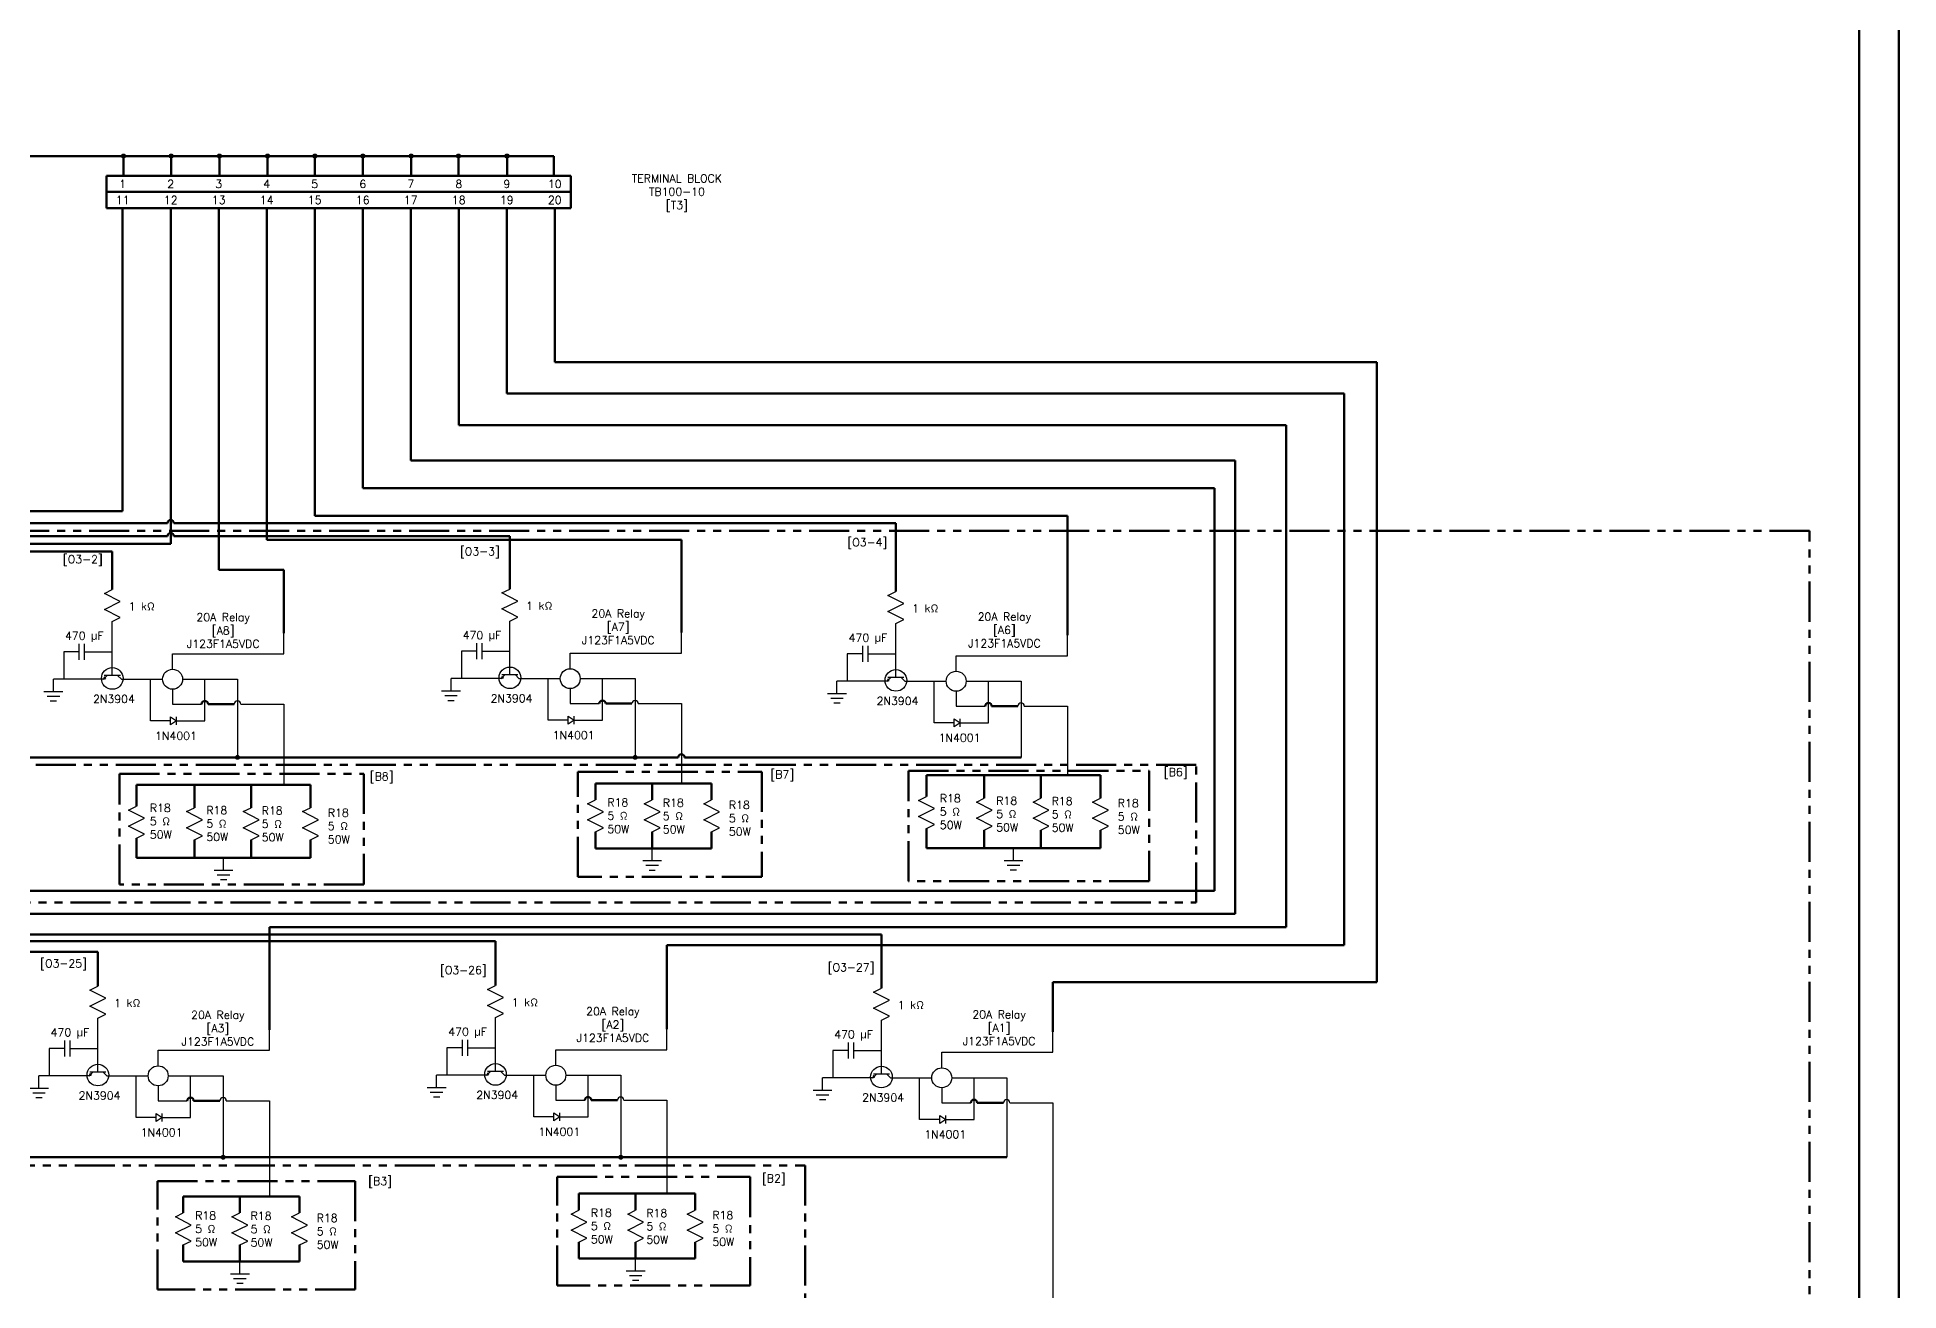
# Model space of a CAD drawing. Header units: millimetres. Extents: x 1 to 135, y 2 to 75.
# Drawn here: x 90.62 to 119.7, y 31.88 to 51.46 of the extents above; entities that cross this region are included whole.
import ezdxf
from ezdxf.enums import TextEntityAlignment as Align

# ---------------------------------------------------------------- set-up
doc = ezdxf.new("R2010")
doc.units = ezdxf.units.MM
doc.linetypes.add('PHANTOM2', pattern=[1.25, 0.625, -0.125, 0.125, -0.125, 0.125, -0.125])
for name, color, linetype in [('_MULTI_WIRE', 9, 'Continuous'), ('IO DATA', 150, 'Continuous'), ('MISC', 7, 'Continuous'), ('POWER', 30, 'Continuous'), ('REDDASH', 20, 'PHANTOM2'), ('SYMS', 7, 'Continuous'), ('TERMS', 123, 'Continuous'), ('WIRES', 7, 'Continuous'), ('www.linecad.com', 7, 'Continuous')]:
    doc.layers.add(name, color=color, linetype=linetype)
doc.layers.add('DASH', color=102, linetype='PHANTOM2', lineweight=50)
doc.styles.add('WD', font='romans.shx')

# ---------------------------------------------------------------- blocks, each defined once
blk = doc.blocks.new('VCN1_12J_8EBA')
at = {"layer": 'SYMS', "lineweight": 211}
for p, q in [((-0.25, 0.25), (-0.25, 0)), ((7, 0.25), (-0.25, 0.25)), ((-0.25, 0), (7, 0)), ((7, 0), (7, 0.25))]:
    blk.add_line(p, q, dxfattribs=at)
at = {"layer": 'SYMS', "linetype": 'Continuous', "style": 'WD', "flags": 8}
for tag, p in [('TERMDESC01J', (-0.05, 0.35)), ('TERMDESC02J', (0.7, 0.35)), ('TERMDESC03J', (1.45, 0.35)), ('TERMDESC04J', (2.2, 0.35)), ('TERMDESC05J', (2.95, 0.35)), ('TERMDESC06J', (3.7, 0.35)), ('TERMDESC07J', (4.45, 0.35)), ('TERMDESC08J', (5.2, 0.35)), ('TERMDESC09J', (5.95, 0.35)), ('TERMDESC10J', (6.7, 0.35))]:
    blk.add_attdef(tag, p, '', height=0.1, rotation=90, dxfattribs=at)
for tag, p in [('X2WIRE01J', (0.05, 0.35)), ('X2WIRE02J', (0.8, 0.35)), ('X2WIRE03J', (1.55, 0.35)), ('X2WIRE04J', (2.3, 0.35)), ('X2WIRE05J', (3.05, 0.35)), ('X2WIRE06J', (3.8, 0.35)), ('X2WIRE07J', (4.55, 0.35)), ('X2WIRE08J', (5.3, 0.35)), ('X2WIRE09J', (6.05, 0.35)), ('X2WIRE10J', (6.8, 0.35))]:
    blk.add_attdef(tag, text='', height=0.1, rotation=90, dxfattribs=at).set_placement(p, align=Align.TOP_LEFT)
at = {"layer": 'SYMS', "style": 'WD', "width": 0.7}
for tag, p in [('INST', (-0.375, 0.422)), ('LOC', (-0.375, 0.266)), ('XREF', (-0.375, -0.062)), ('DESC1', (-0.375, -0.219)), ('DESC2', (-0.375, -0.375))]:
    blk.add_attdef(tag, text='', height=0.125, dxfattribs=at).set_placement(p, align=Align.RIGHT)
at = {"layer": 'SYMS', "style": 'WD'}
blk.add_attdef('TAG1', text='', height=0.125, dxfattribs=at).set_placement((-0.375, 0.1), align=Align.RIGHT)
at = {"layer": 'SYMS', "linetype": 'Continuous', "style": 'WD', "flags": 8}
for tag, p in [('TERM01J', (0, 0.125)), ('TERM02J', (0.75, 0.125)), ('TERM03J', (1.5, 0.125)), ('TERM04J', (2.25, 0.125)), ('TERM05J', (3, 0.125)), ('TERM06J', (3.75, 0.125)), ('TERM07J', (4.5, 0.125)), ('TERM08J', (5.25, 0.125)), ('TERM09J', (6, 0.125)), ('TERM10J', (6.75, 0.125))]:
    blk.add_attdef(tag, text='', height=0.125, dxfattribs=at).set_placement(p, align=Align.MIDDLE_CENTER)
at = {"layer": 'SYMS', "style": 'WD'}
for tag, p, flags in [('WDBLKNAM', (-0.033, 0.125), 9), ('ACE_FLAG', (-0.017, 0.166), 9), ('FAMILY', (-0.004, 0.139), 9), ('X2TERM01J', (0, 0.25), 1), ('X2TERM02J', (0.75, 0.25), 1), ('X2TERM03J', (1.5, 0.25), 1), ('X2TERM04J', (2.25, 0.25), 1), ('X2TERM05J', (3, 0.25), 1), ('X2TERM06J', (3.75, 0.25), 1), ('X2TERM07J', (4.5, 0.25), 1), ('X2TERM08J', (5.25, 0.25), 1), ('X2TERM09J', (6, 0.25), 1), ('X2TERM10J', (6.75, 0.25), 1), ('X1LINK', (7.125, 0.125), 1)]:
    blk.add_attdef(tag, p, '', height=0.01, dxfattribs=dict(at, flags=flags))
at = {"layer": 'SYMS', "linetype": 'Continuous', "style": 'WD', "flags": 9}
for tag, p in [('ASSYCODE', (0.003, 0.044)), ('MFG', (0.019, 0.075)), ('CAT', (0.021, 0.095))]:
    blk.add_attdef(tag, text='', height=0.01, dxfattribs=at).set_placement(p, align=Align.CENTER)
at = {"layer": 'SYMS', "color": 7, "style": 'WD'}
for tag, p in [('X2_TINY_DOT_DONT_REMOVE_01J', (0, 0.25)), ('X2_TINY_DOT_DONT_REMOVE_02J', (0.75, 0.25)), ('X2_TINY_DOT_DONT_REMOVE_03J', (1.5, 0.25)), ('X2_TINY_DOT_DONT_REMOVE_04J', (2.25, 0.25)), ('X2_TINY_DOT_DONT_REMOVE_05J', (3, 0.25)), ('X2_TINY_DOT_DONT_REMOVE_06J', (3.75, 0.25)), ('X2_TINY_DOT_DONT_REMOVE_07J', (4.5, 0.25)), ('X2_TINY_DOT_DONT_REMOVE_08J', (5.25, 0.25)), ('X2_TINY_DOT_DONT_REMOVE_09J', (6, 0.25)), ('X2_TINY_DOT_DONT_REMOVE_10J', (6.75, 0.25))]:
    blk.add_attdef(tag, p, '', height=0.0001, dxfattribs=at)
blk = doc.blocks.new('VCN1_18J_90C3')
at = {"layer": 'SYMS', "lineweight": 211}
for p, q in [((-0.25, 0), (-0.25, -0.25)), ((7, 0), (-0.25, 0)), ((7, -0.25), (7, 0)), ((-0.25, -0.25), (7, -0.25))]:
    blk.add_line(p, q, dxfattribs=at)
at = {"layer": 'SYMS', "style": 'WD', "width": 0.7}
for tag, p in [('INST', (-0.375, 0.094)), ('LOC', (-0.375, -0.062)), ('XREF', (-0.375, -0.391)), ('DESC1', (-0.375, -0.562)), ('DESC2', (-0.375, -0.719))]:
    blk.add_attdef(tag, text='', height=0.125, dxfattribs=at).set_placement(p, align=Align.RIGHT)
at = {"layer": 'SYMS', "style": 'WD'}
blk.add_attdef('TAG1', text='', height=0.125, dxfattribs=at).set_placement((-0.375, -0.225), align=Align.RIGHT)
at = {"layer": 'SYMS', "linetype": 'Continuous', "style": 'WD', "flags": 8}
for tag, p in [('TERM01J', (0, -0.125)), ('TERM02J', (0.75, -0.125)), ('TERM03J', (1.5, -0.125)), ('TERM04J', (2.25, -0.125)), ('TERM05J', (3, -0.125)), ('TERM06J', (3.75, -0.125)), ('TERM07J', (4.5, -0.125)), ('TERM08J', (5.25, -0.125)), ('TERM09J', (6, -0.125)), ('TERM10J', (6.75, -0.125))]:
    blk.add_attdef(tag, text='', height=0.125, dxfattribs=at).set_placement(p, align=Align.MIDDLE_CENTER)
at = {"layer": 'SYMS', "linetype": 'Continuous', "style": 'WD', "flags": 9}
for tag, p in [('ASSYCODE', (-0.068, -0.148)), ('MFG', (-0.052, -0.117)), ('CAT', (-0.05, -0.098))]:
    blk.add_attdef(tag, text='', height=0.01, dxfattribs=at).set_placement(p, align=Align.CENTER)
at = {"layer": 'SYMS', "style": 'WD'}
for tag, p, flags in [('ACE_FLAG', (-0.088, -0.027), 9), ('FAMILY', (-0.075, -0.054), 9), ('X8TERM01J', (0, -0.25), 1), ('WDBLKNAM', (0.175, -0.102), 9), ('X8TERM02J', (0.75, -0.25), 1), ('X8TERM03J', (1.5, -0.25), 1), ('X8TERM04J', (2.25, -0.25), 1), ('X8TERM05J', (3, -0.25), 1), ('X8TERM06J', (3.75, -0.25), 1), ('X8TERM07J', (4.5, -0.25), 1), ('X8TERM08J', (5.25, -0.25), 1), ('X8TERM09J', (6, -0.25), 1), ('X8TERM10J', (6.75, -0.25), 1), ('X1LINK', (7.125, -0.125), 1)]:
    blk.add_attdef(tag, p, '', height=0.01, dxfattribs=dict(at, flags=flags))
at = {"layer": 'SYMS', "color": 7, "style": 'WD'}
for tag, p in [('X8_TINY_DOT_DONT_REMOVE_01J', (0, -0.25)), ('X8_TINY_DOT_DONT_REMOVE_02J', (0.75, -0.25)), ('X8_TINY_DOT_DONT_REMOVE_03J', (1.5, -0.25)), ('X8_TINY_DOT_DONT_REMOVE_04J', (2.25, -0.25)), ('X8_TINY_DOT_DONT_REMOVE_05J', (3, -0.25)), ('X8_TINY_DOT_DONT_REMOVE_06J', (3.75, -0.25)), ('X8_TINY_DOT_DONT_REMOVE_07J', (4.5, -0.25)), ('X8_TINY_DOT_DONT_REMOVE_08J', (5.25, -0.25)), ('X8_TINY_DOT_DONT_REMOVE_09J', (6, -0.25)), ('X8_TINY_DOT_DONT_REMOVE_10J', (6.75, -0.25))]:
    blk.add_attdef(tag, p, '', height=0.0001, dxfattribs=at)
at = {"layer": 'SYMS', "linetype": 'Continuous', "style": 'WD', "flags": 8}
for tag, p in [('TERMDESC01J', (-0.05, -0.35)), ('TERMDESC02J', (0.7, -0.35)), ('TERMDESC03J', (1.45, -0.35)), ('TERMDESC04J', (2.2, -0.35)), ('TERMDESC05J', (2.95, -0.35)), ('TERMDESC06J', (3.7, -0.35)), ('TERMDESC07J', (4.45, -0.35)), ('TERMDESC08J', (5.2, -0.35)), ('TERMDESC09J', (5.95, -0.35)), ('TERMDESC10J', (6.7, -0.35))]:
    blk.add_attdef(tag, text='', height=0.1, rotation=90, dxfattribs=at).set_placement(p, align=Align.RIGHT)
for tag, p in [('X8WIRE01J', (0.05, -0.35)), ('X8WIRE02J', (0.8, -0.35)), ('X8WIRE03J', (1.55, -0.35)), ('X8WIRE04J', (2.3, -0.35)), ('X8WIRE05J', (3.05, -0.35)), ('X8WIRE06J', (3.8, -0.35)), ('X8WIRE07J', (4.55, -0.35)), ('X8WIRE08J', (5.3, -0.35)), ('X8WIRE09J', (6.05, -0.35)), ('X8WIRE10J', (6.8, -0.35))]:
    blk.add_attdef(tag, text='', height=0.1, rotation=90, dxfattribs=at).set_placement(p, align=Align.TOP_RIGHT)
blk = doc.blocks.new('WDDOT')
for radius in [0.03, 0.0187, 0.00929]:
    blk.add_circle((0, 0), radius)
blk = doc.blocks.new('HRE1')
for p, q in [((-0.125, 0), (-0.094, 0.062)), ((-0.094, 0.062), (-0.031, -0.062)), ((-0.031, -0.062), (0.031, 0.062)), ((0.031, 0.062), (0.094, -0.062)), ((0.094, -0.062), (0.125, 0))]:
    blk.add_line(p, q)
at = {"style": 'WD'}
for tag, width, p in [('INST', 0.7, (0, 0.888)), ('LOC', 0.7, (0, 0.719)), ('DESC1', 0.7, (0, 0.562)), ('DESC2', 0.7, (0, 0.406)), ('RATING1', 0.9, (0.006, 0.094))]:
    blk.add_attdef(tag, text='', height=0.125, dxfattribs=dict(at, width=width)).set_placement(p, align=Align.CENTER)
blk.add_attdef('TAG1', text='', height=0.125, dxfattribs=at).set_placement((0, 0.25), align=Align.CENTER)
for tag, p, height, flags in [('FAMILY', (0.205, 0.152), 0.01, 9), ('X4TERM01', (-0.125, 0), 0.0125, 1), ('X1TERM02', (0.125, 0), 0.0125, 1)]:
    blk.add_attdef(tag, p, '', height=height, dxfattribs=dict(at, flags=flags))
at = {"linetype": 'Continuous', "style": 'WD', "flags": 9}
for tag, p in [('ASSYCODE', (0.219, 0.062)), ('MFG', (0.228, 0.089)), ('CAT', (0.23, 0.108))]:
    blk.add_attdef(tag, text='', height=0.01, dxfattribs=at).set_placement(p, align=Align.CENTER)
at = {"linetype": 'Continuous', "style": 'WD', "flags": 8}
blk.add_attdef('TERM01', text='', height=0.125, dxfattribs=at).set_placement((-0.219, -0.031), align=Align.TOP_RIGHT)
blk.add_attdef('TERM02', text='', height=0.125, dxfattribs=at).set_placement((0.219, -0.031), align=Align.TOP_LEFT)
at = {"style": 'WD', "width": 0.9}
blk.add_attdef('RATING2', text='', height=0.125, dxfattribs=at).set_placement((0.006, -0.188), align=Align.TOP_CENTER)
blk = doc.blocks.new('HGND2')
for p, q in [((0.125, 0), (0, 0)), ((0.125, 0.09375), (0.125, -0.09375)), ((0.171875, 0.0625), (0.171875, -0.0625)), ((0.21875, 0.03125), (0.21875, -0.03125))]:
    blk.add_line(p, q)
at = {"style": 'WD', "width": 0.8}
for tag, p in [('INST', (0.25, 0.3125)), ('LOC', (0.25, 0.15625)), ('TAG1', (0.25, 0)), ('DESC1', (0.25, -0.15625)), ('DESC2', (0.25, -0.3125))]:
    blk.add_attdef(tag, text='', height=0.125, dxfattribs=at).set_placement(p, align=Align.MIDDLE_LEFT)
at = {"style": 'WD', "flags": 1}
for tag in ['ASSYCODE', 'CAT', 'X4TERM01', 'MFG', 'FAMILY']:
    blk.add_attdef(tag, (0, 0), '', height=0.01, dxfattribs=at)
blk = doc.blocks.new('HCR1')
blk.add_circle((0, 0), 0.156)
at = {"style": 'WD'}
for tag, width, p in [('INST', 0.7, (0.006, 0.528)), ('TAG1', 0.9, (0, 0.202)), ('LOC', 0.7, (0.006, 0.359))]:
    blk.add_attdef(tag, text='', height=0.125, dxfattribs=dict(at, width=width)).set_placement(p, align=Align.CENTER)
at = {"style": 'WD', "flags": 1}
for tag, p in [('X4TERM01', (-0.156, 0)), ('X1TERM02', (0.156, 0))]:
    blk.add_attdef(tag, p, '', height=0.0125, dxfattribs=at)
at = {"linetype": 'Continuous', "style": 'WD', "flags": 9}
blk.add_attdef('ASSYCODE', text='', height=0.01, dxfattribs=at).set_placement((0, 0.125), align=Align.CENTER)
at = {"style": 'WD', "flags": 9}
blk.add_attdef('FAMILY', text='', height=0.01, dxfattribs=at).set_placement((-0.005, 0.17), align=Align.CENTER)
at = {"linetype": 'Continuous', "style": 'WD', "flags": 1}
for tag, p in [('MFG', (0, 0.14)), ('CAT', (0, 0.159))]:
    blk.add_attdef(tag, text='', height=0.01, dxfattribs=at).set_placement(p, align=Align.MIDDLE)
at = {"style": 'WD'}
for tag, p, width in [('DESC1', (1.126, 0.076), 0.9), ('DESC2', (1.126, -0.081), 0.9), ('DESC3', (1.126, -0.237), 0.9), ('XREFNO', (1.359, -0.393), 0.8), ('XREFNC', (1.359, -0.549), 0.8)]:
    blk.add_attdef(tag, p, '', height=0.125, dxfattribs=dict(at, width=width))
at = {"linetype": 'Continuous', "style": 'WD'}
blk.add_attdef('TERM01', text='', height=0.125, dxfattribs=at).set_placement((-0.2, -0.066), align=Align.TOP_RIGHT)
blk.add_attdef('TERM02', text='', height=0.125, dxfattribs=at).set_placement((0.2, -0.066), align=Align.TOP_LEFT)
at = {"style": 'WD', "width": 0.8, "flags": 8}
for tag, p in [('NO', (1.126, -0.393)), ('NC', (1.126, -0.549))]:
    blk.add_attdef(tag, p, '', height=0.125, dxfattribs=at)
blk = doc.blocks.new('HDI1R')
for p, q in [((-0.047, 0), (0.047, 0.062)), ((-0.047, 0.062), (-0.047, -0.062)), ((0.047, -0.062), (-0.047, 0)), ((0.047, 0.062), (0.047, -0.062))]:
    blk.add_line(p, q)
at = {"style": 'WD'}
for tag, width, p in [('INST', 0.7, (0, 0.888)), ('DESC1', 0.7, (0, 0.562)), ('LOC', 0.7, (0, 0.719)), ('DESC2', 0.7, (0, 0.406)), ('RATING1', 0.9, (0.006, 0.094))]:
    blk.add_attdef(tag, text='', height=0.125, dxfattribs=dict(at, width=width)).set_placement(p, align=Align.CENTER)
blk.add_attdef('TAG1', text='', height=0.125, dxfattribs=at).set_placement((0, 0.25), align=Align.CENTER)
for tag, p, height, flags in [('X4TERM01', (-0.047, 0), 0.0125, 1), ('X1TERM02', (0.047, 0), 0.0125, 1), ('FAMILY', (0.205, 0.152), 0.01, 9), ('WDBLKNAM', (0.205, 0.133), 0.01, 9)]:
    blk.add_attdef(tag, p, '', height=height, dxfattribs=dict(at, flags=flags))
at = {"linetype": 'Continuous', "style": 'WD', "flags": 9}
for tag, p in [('ASSYCODE', (0.219, 0.062)), ('MFG', (0.228, 0.089)), ('CAT', (0.23, 0.108))]:
    blk.add_attdef(tag, text='', height=0.01, dxfattribs=at).set_placement(p, align=Align.CENTER)
at = {"linetype": 'Continuous', "style": 'WD', "flags": 8}
blk.add_attdef('TERM01', text='', height=0.125, dxfattribs=at).set_placement((-0.125, -0.031), align=Align.TOP_RIGHT)
at = {"style": 'WD', "width": 0.9}
blk.add_attdef('RATING2', text='', height=0.125, dxfattribs=at).set_placement((0.006, -0.188), align=Align.TOP_CENTER)
at = {"linetype": 'Continuous', "style": 'WD', "flags": 8}
blk.add_attdef('TERM02', text='', height=0.125, dxfattribs=at).set_placement((0.109, -0.031), align=Align.TOP_LEFT)

msp = doc.modelspace()

# ---------------------------------------------------------------- hatches: boundary and pattern name
at = {"layer": 'www.linecad.com'}
h = msp.add_hatch(color=256, dxfattribs=at)
h.dxf.hatch_style = 1
h.paths.add_polyline_path([(91.656, 41.432), (91.692, 41.445), (91.671, 41.467)])
h = msp.add_hatch(color=256, dxfattribs=at)
h.dxf.hatch_style = 1
h.paths.add_polyline_path([(97.868, 41.441), (97.903, 41.454), (97.883, 41.476)])
h = msp.add_hatch(color=256, dxfattribs=at)
h.dxf.hatch_style = 1
h.paths.add_polyline_path([(103.897, 41.401), (103.932, 41.414), (103.912, 41.436)])
h = msp.add_hatch(color=256, dxfattribs=at)
h.dxf.hatch_style = 1
h.paths.add_polyline_path([(91.432, 35.239), (91.467, 35.252), (91.447, 35.273)])
h = msp.add_hatch(color=256, dxfattribs=at)
h.dxf.hatch_style = 1
h.paths.add_polyline_path([(97.643, 35.248), (97.678, 35.261), (97.658, 35.283)])
h = msp.add_hatch(color=256, dxfattribs=at)
h.dxf.hatch_style = 1
h.paths.add_polyline_path([(103.672, 35.208), (103.707, 35.221), (103.687, 35.242)])

# ---------------------------------------------------------------- linework, layer by layer
at = {"layer": '_MULTI_WIRE', "lineweight": 211}
for p, q in [((89.742, 49.603), (98.689, 49.603)), ((94.206, 47.891), (94.206, 43.609)), ((94.956, 47.904), (94.956, 43.986)), ((98.706, 46.383), (111.548, 46.383)), ((111.548, 46.383), (111.548, 36.701)), ((97.956, 45.892), (111.035, 45.892)), ((111.035, 45.892), (111.035, 37.279)), ((97.206, 45.4), (110.132, 45.4)), ((110.132, 45.4), (110.132, 37.558)), ((96.456, 44.847), (109.332, 44.847)), ((109.332, 44.847), (109.332, 37.77)), ((95.706, 44.417), (109.011, 44.417)), ((109.011, 44.417), (109.011, 38.126)), ((91.956, 44.057), (83.212, 44.057)), ((94.956, 43.986), (106.713, 43.986)), ((106.713, 43.986), (106.713, 42.121)), ((92.706, 43.546), (88.89, 43.546)), ((94.206, 43.609), (100.684, 43.609)), ((100.684, 43.609), (100.684, 42.161)), ((94.473, 43.14), (93.456, 43.14)), ((94.473, 42.152), (94.473, 43.14)), ((93.29, 41.042), (93.7, 41.042)), ((99.501, 41.051), (99.911, 41.051)), ((105.53, 41.011), (105.94, 41.011)), ((107.231, 39.932), (104.511, 39.932)), ((104.511, 39.601), (104.511, 39.932)), ((105.416, 39.576), (105.416, 39.932)), ((106.301, 39.576), (106.301, 39.932)), ((107.231, 39.576), (107.231, 39.932)), ((94.891, 39.783), (92.172, 39.783)), ((92.172, 39.451), (92.172, 39.783)), ((93.077, 39.426), (93.077, 39.783)), ((93.962, 39.426), (93.962, 39.783)), ((94.891, 39.426), (94.891, 39.783)), ((101.156, 39.806), (99.342, 39.806)), ((99.342, 39.806), (99.342, 39.548)), ((100.227, 39.548), (100.227, 39.806)), ((101.156, 39.548), (101.156, 39.806)), ((99.342, 39.048), (99.342, 38.791)), ((100.227, 39.048), (100.227, 38.791)), ((101.156, 39.048), (101.156, 38.791)), ((104.511, 39.101), (104.511, 38.792)), ((105.416, 39.076), (105.416, 38.792)), ((106.301, 39.076), (106.301, 38.792)), ((107.231, 38.792), (107.231, 39.076)), ((92.172, 38.951), (92.172, 38.642)), ((93.077, 38.926), (93.077, 38.642)), ((93.962, 38.926), (93.962, 38.642)), ((94.891, 38.642), (94.891, 38.926)), ((99.342, 38.791), (101.156, 38.791)), ((104.511, 38.792), (107.231, 38.792)), ((92.172, 38.642), (94.891, 38.642)), ((109.011, 38.126), (82.987, 38.126)), ((109.332, 37.77), (88.666, 37.77)), ((110.132, 37.558), (94.248, 37.558)), ((94.248, 37.558), (94.248, 35.959)), ((111.035, 37.279), (100.459, 37.279)), ((100.459, 37.279), (100.459, 35.968)), ((111.548, 36.701), (106.488, 36.701)), ((106.488, 36.701), (106.488, 35.928)), ((93.065, 34.849), (93.475, 34.849)), ((99.276, 34.858), (99.686, 34.858)), ((105.305, 34.818), (105.715, 34.818)), ((94.718, 33.355), (92.903, 33.355)), ((92.903, 33.355), (92.903, 33.097)), ((93.788, 33.097), (93.788, 33.355)), ((94.718, 33.097), (94.718, 33.355)), ((100.899, 33.4), (99.084, 33.4)), ((99.084, 33.4), (99.084, 33.142)), ((99.969, 33.142), (99.969, 33.4)), ((100.899, 33.142), (100.899, 33.4)), ((92.903, 32.597), (92.903, 32.34)), ((93.788, 32.597), (93.788, 32.34)), ((94.718, 32.597), (94.718, 32.34)), ((99.084, 32.642), (99.084, 32.385)), ((99.969, 32.642), (99.969, 32.385)), ((100.899, 32.642), (100.899, 32.385)), ((92.903, 32.34), (94.718, 32.34)), ((99.084, 32.385), (100.899, 32.385))]:
    msp.add_line(p, q, dxfattribs=at)
at = {"layer": '_MULTI_WIRE'}
for p, q in [((91.794, 41.656), (91.794, 42.332)), ((98.005, 41.665), (98.005, 42.341)), ((104.034, 41.625), (104.034, 42.301)), ((91.272, 41.983), (91.272, 41.733)), ((91.356, 41.983), (91.356, 41.733)), ((94.473, 41.831), (94.473, 42.152)), ((97.483, 41.993), (97.483, 41.743)), ((97.567, 41.993), (97.567, 41.743)), ((100.684, 41.84), (100.684, 42.161)), ((103.512, 41.952), (103.512, 41.702)), ((103.596, 41.952), (103.596, 41.702)), ((106.713, 41.8), (106.713, 42.121)), ((91.272, 41.858), (91.035, 41.858)), ((91.035, 41.858), (91.035, 41.432)), ((91.356, 41.858), (91.794, 41.858)), ((91.794, 41.489), (91.794, 41.656)), ((92.736, 41.588), (92.736, 41.831)), ((92.736, 41.831), (94.473, 41.831)), ((97.483, 41.868), (97.247, 41.868)), ((97.247, 41.868), (97.247, 41.441)), ((97.567, 41.868), (98.005, 41.868)), ((98.005, 41.499), (98.005, 41.665)), ((98.947, 41.598), (98.947, 41.84)), ((98.947, 41.84), (100.684, 41.84)), ((103.512, 41.827), (103.275, 41.827)), ((103.275, 41.827), (103.275, 41.401)), ((103.596, 41.827), (104.034, 41.827)), ((104.034, 41.458), (104.034, 41.625)), ((104.976, 41.557), (104.976, 41.8)), ((104.976, 41.8), (106.713, 41.8)), ((91.516, 41.432), (90.874, 41.432)), ((91.656, 41.432), (91.516, 41.432)), ((91.714, 41.489), (91.656, 41.432)), ((91.92, 41.489), (91.667, 41.489)), ((91.878, 41.489), (91.936, 41.432)), ((91.936, 41.432), (92.045, 41.432)), ((92.045, 41.432), (92.579, 41.432)), ((92.39, 40.781), (92.39, 41.432)), ((93.24, 40.781), (93.24, 41.432)), ((97.727, 41.441), (97.085, 41.441)), ((97.868, 41.441), (97.727, 41.441)), ((97.925, 41.499), (97.868, 41.441)), ((98.131, 41.499), (97.879, 41.499)), ((98.09, 41.499), (98.147, 41.441)), ((98.147, 41.441), (98.257, 41.441)), ((98.257, 41.441), (98.791, 41.441)), ((98.601, 40.791), (98.601, 41.441)), ((99.451, 40.791), (99.451, 41.441)), ((103.756, 41.401), (103.114, 41.401)), ((103.897, 41.401), (103.756, 41.401)), ((103.954, 41.458), (103.897, 41.401)), ((104.16, 41.458), (103.908, 41.458)), ((104.119, 41.458), (104.176, 41.401)), ((104.176, 41.401), (104.286, 41.401)), ((104.286, 41.401), (104.82, 41.401)), ((104.63, 40.75), (104.63, 41.401)), ((105.48, 40.75), (105.48, 41.401)), ((92.736, 41.276), (92.736, 41.042)), ((92.736, 41.042), (93.19, 41.042)), ((93.8, 41.042), (94.473, 41.042)), ((94.473, 41.042), (94.473, 39.783)), ((98.947, 41.285), (98.947, 41.051)), ((98.947, 41.051), (99.401, 41.051)), ((100.011, 41.051), (100.684, 41.051)), ((100.684, 41.051), (100.684, 39.806)), ((104.976, 41.245), (104.976, 41.011)), ((104.976, 41.011), (105.43, 41.011)), ((106.04, 41.011), (106.713, 41.011)), ((106.713, 41.011), (106.713, 39.932)), ((92.704, 40.781), (92.39, 40.781)), ((92.798, 40.781), (93.24, 40.781)), ((98.915, 40.791), (98.601, 40.791)), ((99.009, 40.791), (99.451, 40.791)), ((104.944, 40.75), (104.63, 40.75)), ((105.038, 40.75), (105.48, 40.75)), ((91.569, 35.463), (91.569, 36.139)), ((97.78, 35.472), (97.78, 36.148)), ((103.809, 35.432), (103.809, 36.108)), ((91.047, 35.79), (91.047, 35.54)), ((91.131, 35.79), (91.131, 35.54)), ((94.248, 35.638), (94.248, 35.959)), ((97.258, 35.799), (97.258, 35.549)), ((97.343, 35.799), (97.343, 35.549)), ((100.459, 35.647), (100.459, 35.968)), ((106.488, 35.607), (106.488, 35.928)), ((91.047, 35.665), (90.81, 35.665)), ((90.81, 35.665), (90.81, 35.239)), ((91.131, 35.665), (91.569, 35.665)), ((92.511, 35.395), (92.511, 35.638)), ((92.511, 35.638), (94.248, 35.638)), ((97.258, 35.674), (97.022, 35.674)), ((97.022, 35.674), (97.022, 35.248)), ((97.343, 35.674), (97.78, 35.674)), ((98.722, 35.404), (98.722, 35.647)), ((98.722, 35.647), (100.459, 35.647)), ((103.287, 35.634), (103.051, 35.634)), ((103.051, 35.634), (103.051, 35.208)), ((103.287, 35.759), (103.287, 35.509)), ((103.371, 35.759), (103.371, 35.509)), ((103.371, 35.634), (103.809, 35.634)), ((104.751, 35.364), (104.751, 35.607)), ((104.751, 35.607), (106.488, 35.607)), ((91.291, 35.239), (90.649, 35.239)), ((91.432, 35.239), (91.291, 35.239)), ((91.489, 35.296), (91.432, 35.239)), ((91.695, 35.296), (91.443, 35.296)), ((91.569, 35.296), (91.569, 35.463)), ((91.654, 35.296), (91.711, 35.239)), ((91.711, 35.239), (91.82, 35.239)), ((91.82, 35.239), (92.354, 35.239)), ((92.165, 34.588), (92.165, 35.239)), ((93.015, 34.588), (93.015, 35.239)), ((97.503, 35.248), (96.86, 35.248)), ((97.643, 35.248), (97.503, 35.248)), ((97.701, 35.305), (97.643, 35.248)), ((97.906, 35.305), (97.654, 35.305)), ((97.78, 35.305), (97.78, 35.472)), ((97.865, 35.305), (97.923, 35.248)), ((97.923, 35.248), (98.032, 35.248)), ((98.032, 35.248), (98.566, 35.248)), ((98.377, 34.597), (98.377, 35.248)), ((99.226, 34.597), (99.226, 35.248)), ((103.531, 35.208), (102.889, 35.208)), ((103.672, 35.208), (103.531, 35.208)), ((103.729, 35.265), (103.672, 35.208)), ((103.935, 35.265), (103.683, 35.265)), ((103.809, 35.265), (103.809, 35.432)), ((103.894, 35.265), (103.951, 35.208)), ((103.951, 35.208), (104.061, 35.208)), ((104.061, 35.208), (104.595, 35.208)), ((104.405, 34.557), (104.405, 35.208)), ((105.255, 34.557), (105.255, 35.208)), ((92.511, 35.082), (92.511, 34.849)), ((98.722, 35.092), (98.722, 34.858)), ((104.751, 35.051), (104.751, 34.818)), ((92.511, 34.849), (92.965, 34.849)), ((93.575, 34.849), (94.248, 34.849)), ((94.248, 34.849), (94.248, 33.355)), ((98.722, 34.858), (99.176, 34.858)), ((99.786, 34.858), (100.459, 34.858)), ((100.459, 34.858), (100.459, 33.4)), ((104.751, 34.818), (105.205, 34.818)), ((105.815, 34.818), (106.488, 34.818)), ((106.488, 34.818), (106.488, 31.689)), ((92.479, 34.588), (92.165, 34.588)), ((92.573, 34.588), (93.015, 34.588)), ((98.691, 34.597), (98.377, 34.597)), ((98.784, 34.597), (99.226, 34.597)), ((104.719, 34.557), (104.405, 34.557)), ((104.813, 34.557), (105.255, 34.557))]:
    msp.add_line(p, q, dxfattribs=at)
for centre in [(91.794, 41.445), (98.005, 41.454), (104.034, 41.414), (91.569, 35.251), (97.78, 35.261), (103.809, 35.22)]:
    msp.add_circle(centre, 0.169, dxfattribs=at)
at = {"layer": '_MULTI_WIRE', "lineweight": 211}
for centre in [(93.24, 41.042), (99.451, 41.051), (105.48, 41.011), (93.015, 34.849), (99.226, 34.858), (105.255, 34.818)]:
    msp.add_arc(centre, 0.05, 0, 180, dxfattribs=at)
at = {"layer": '_MULTI_WIRE'}
for centre in [(93.75, 41.042), (99.961, 41.051), (105.99, 41.011), (93.525, 34.849), (99.736, 34.858), (105.765, 34.818)]:
    msp.add_arc(centre, 0.05, 0, 180, dxfattribs=at)
at = {"layer": 'DASH', "lineweight": 211}
for points in [[(49.444, 27.331), (118.306, 27.331), (118.306, 43.749), (89.053, 43.749), (89.053, 48.206), (86.414, 48.206), (86.414, 49.197), (82.989, 49.197), (82.989, 51.129), (49.444, 51.129)], [(108.724, 37.944), (108.724, 40.097), (81.141, 40.097), (81.141, 37.944)], [(102.618, 33.837), (102.618, 31.515), (81.209, 31.515), (81.209, 33.837)]]:
    msp.add_lwpolyline(points, close=True, dxfattribs=at)
at = {"layer": 'IO DATA', "lineweight": 211}
for p, q in [((119.7, 56.329), (119.7, 7.291)), ((119.079, 55.919), (119.079, 7.448)), ((92.656, 43.87), (77.167, 43.87)), ((92.656, 43.668), (77.333, 43.668)), ((104.034, 43.87), (92.756, 43.87)), ((98.005, 43.668), (92.756, 43.668)), ((98.005, 42.841), (98.005, 43.668)), ((104.034, 42.801), (104.034, 43.87)), ((91.794, 43.427), (77.473, 43.427)), ((91.794, 42.832), (91.794, 43.427)), ((103.809, 37.448), (78.151, 37.448)), ((97.78, 37.342), (78.336, 37.342)), ((97.78, 36.648), (97.78, 37.342)), ((103.809, 36.608), (103.809, 37.448)), ((91.569, 37.173), (78.562, 37.173)), ((91.569, 36.639), (91.569, 37.173))]:
    msp.add_line(p, q, dxfattribs=at)
for centre in [(92.706, 43.87), (92.706, 43.668)]:
    msp.add_arc(centre, 0.05, 0, 180, dxfattribs=at)
at = {"layer": 'POWER'}
for p, q in [((92.892, 41.432), (93.75, 41.432)), ((93.75, 41.432), (93.75, 40.212)), ((99.103, 41.441), (99.961, 41.441)), ((99.961, 41.441), (99.961, 40.212)), ((105.132, 41.401), (105.99, 41.401)), ((105.99, 41.401), (105.99, 40.212)), ((92.667, 35.239), (93.525, 35.239)), ((93.525, 35.239), (93.525, 33.967)), ((98.878, 35.248), (99.736, 35.248)), ((99.736, 35.248), (99.736, 33.967)), ((104.907, 35.208), (105.765, 35.208)), ((105.765, 35.208), (105.765, 33.967))]:
    msp.add_line(p, q, dxfattribs=at)
at = {"layer": 'POWER', "lineweight": 211}
for p, q in [((77.962, 40.212), (100.634, 40.212)), ((100.734, 40.212), (105.99, 40.212)), ((88.716, 33.967), (105.765, 33.967))]:
    msp.add_line(p, q, dxfattribs=at)
msp.add_arc((100.684, 40.212), 0.05, 0, 180, dxfattribs=at)
at = {"layer": 'REDDASH', "lineweight": 211}
for points in [[(91.908, 39.956), (95.722, 39.956), (95.722, 38.226), (91.908, 38.226)], [(99.068, 39.988), (101.942, 39.988), (101.942, 38.344), (99.068, 38.344)], [(104.23, 40.003), (107.991, 40.003), (107.991, 38.279), (104.23, 38.279)], [(92.499, 33.595), (95.588, 33.595), (95.588, 31.903), (92.499, 31.903)], [(98.743, 33.659), (101.758, 33.659), (101.758, 31.966), (98.743, 31.966)]]:
    msp.add_lwpolyline(points, close=True, dxfattribs=at)
at = {"layer": 'WIRES', "lineweight": 211}
for p, q in [((91.97, 49.603), (91.97, 49.291)), ((92.714, 49.603), (92.714, 49.291)), ((93.467, 49.603), (93.467, 49.291)), ((94.22, 49.603), (94.22, 49.291)), ((94.96, 49.603), (94.96, 49.291)), ((95.709, 49.603), (95.709, 49.291)), ((96.462, 49.603), (96.462, 49.291)), ((97.201, 49.603), (97.201, 49.291)), ((97.96, 49.603), (97.96, 49.291)), ((98.689, 49.603), (98.689, 49.291)), ((91.956, 48.791), (91.956, 44.057)), ((92.706, 48.791), (92.706, 43.546)), ((93.456, 48.791), (93.456, 43.14)), ((94.206, 48.791), (94.206, 47.891)), ((94.956, 48.791), (94.956, 47.904)), ((95.706, 48.791), (95.706, 44.417)), ((96.456, 48.791), (96.456, 44.847)), ((97.206, 48.791), (97.206, 45.4)), ((97.956, 48.791), (97.956, 45.892)), ((98.706, 48.791), (98.706, 46.383))]:
    msp.add_line(p, q, dxfattribs=at)
at = {"layer": 'www.linecad.com'}
for points in [[(91.656, 41.432), (91.692, 41.445), (91.671, 41.467)], [(97.868, 41.441), (97.903, 41.454), (97.883, 41.476)], [(103.897, 41.401), (103.932, 41.414), (103.912, 41.436)], [(91.432, 35.239), (91.467, 35.252), (91.447, 35.273)], [(97.643, 35.248), (97.678, 35.261), (97.658, 35.283)], [(103.672, 35.208), (103.707, 35.221), (103.687, 35.242)]]:
    msp.add_lwpolyline(points, close=True, dxfattribs=at)

# ---------------------------------------------------------------- block references
at = {"layer": 'SYMS', "lineweight": 211}
for p in [(91.97, 49.603), (92.714, 49.603), (93.467, 49.603), (94.22, 49.603), (94.96, 49.603), (95.709, 49.603), (96.462, 49.603), (97.201, 49.603), (97.96, 49.603), (93.75, 40.212), (99.961, 40.212), (93.525, 33.967), (99.736, 33.967)]:
    msp.add_blockref('WDDOT', p, dxfattribs=at)
ref = msp.add_blockref('VCN1_12J_8EBA', (91.956, 49.041), dxfattribs=at)
ref.add_attrib('X2_TINY_DOT_DONT_REMOVE_01J', '.', (91.956, 49.291), dxfattribs={"layer": 'MISC', "color": 7, "height": 0.0001, "style": 'WD'})
ref.add_attrib('TERM01J', '1', dxfattribs={"layer": 'TERMS', "linetype": 'Continuous', "height": 0.125, "style": 'WD', "flags": 8}).set_placement((91.956, 49.166), align=Align.MIDDLE_CENTER)
ref.add_attrib('X2_TINY_DOT_DONT_REMOVE_02J', '.', (92.706, 49.291), dxfattribs={"layer": 'MISC', "color": 7, "height": 0.0001, "style": 'WD'})
ref.add_attrib('TERM02J', '2', dxfattribs={"layer": 'TERMS', "linetype": 'Continuous', "height": 0.125, "style": 'WD', "flags": 8}).set_placement((92.706, 49.166), align=Align.MIDDLE_CENTER)
ref.add_attrib('X2_TINY_DOT_DONT_REMOVE_03J', '.', (93.456, 49.291), dxfattribs={"layer": 'MISC', "color": 7, "height": 0.0001, "style": 'WD'})
ref.add_attrib('TERM03J', '3', dxfattribs={"layer": 'TERMS', "linetype": 'Continuous', "height": 0.125, "style": 'WD', "flags": 8}).set_placement((93.456, 49.166), align=Align.MIDDLE_CENTER)
ref.add_attrib('X2_TINY_DOT_DONT_REMOVE_04J', '.', (94.206, 49.291), dxfattribs={"layer": 'MISC', "color": 7, "height": 0.0001, "style": 'WD'})
ref.add_attrib('TERM04J', '4', dxfattribs={"layer": 'TERMS', "linetype": 'Continuous', "height": 0.125, "style": 'WD', "flags": 8}).set_placement((94.206, 49.166), align=Align.MIDDLE_CENTER)
ref.add_attrib('X2_TINY_DOT_DONT_REMOVE_05J', '.', (94.956, 49.291), dxfattribs={"layer": 'MISC', "color": 7, "height": 0.0001, "style": 'WD'})
ref.add_attrib('TERM05J', '5', dxfattribs={"layer": 'TERMS', "linetype": 'Continuous', "height": 0.125, "style": 'WD', "flags": 8}).set_placement((94.956, 49.166), align=Align.MIDDLE_CENTER)
ref.add_attrib('X2_TINY_DOT_DONT_REMOVE_06J', '.', (95.706, 49.291), dxfattribs={"layer": 'MISC', "color": 7, "height": 0.0001, "style": 'WD'})
ref.add_attrib('TERM06J', '6', dxfattribs={"layer": 'TERMS', "linetype": 'Continuous', "height": 0.125, "style": 'WD', "flags": 8}).set_placement((95.706, 49.166), align=Align.MIDDLE_CENTER)
ref.add_attrib('X2_TINY_DOT_DONT_REMOVE_07J', '.', (96.456, 49.291), dxfattribs={"layer": 'MISC', "color": 7, "height": 0.0001, "style": 'WD'})
ref.add_attrib('TERM07J', '7', dxfattribs={"layer": 'TERMS', "linetype": 'Continuous', "height": 0.125, "style": 'WD', "flags": 8}).set_placement((96.456, 49.166), align=Align.MIDDLE_CENTER)
ref.add_attrib('X2_TINY_DOT_DONT_REMOVE_08J', '.', (97.206, 49.291), dxfattribs={"layer": 'MISC', "color": 7, "height": 0.0001, "style": 'WD'})
ref.add_attrib('TERM08J', '8', dxfattribs={"layer": 'TERMS', "linetype": 'Continuous', "height": 0.125, "style": 'WD', "flags": 8}).set_placement((97.206, 49.166), align=Align.MIDDLE_CENTER)
ref.add_attrib('X2_TINY_DOT_DONT_REMOVE_09J', '.', (97.956, 49.291), dxfattribs={"layer": 'MISC', "color": 7, "height": 0.0001, "style": 'WD'})
ref.add_attrib('TERM09J', '9', dxfattribs={"layer": 'TERMS', "linetype": 'Continuous', "height": 0.125, "style": 'WD', "flags": 8}).set_placement((97.956, 49.166), align=Align.MIDDLE_CENTER)
ref.add_attrib('X2_TINY_DOT_DONT_REMOVE_10J', '.', (98.706, 49.291), dxfattribs={"layer": 'MISC', "color": 7, "height": 0.0001, "style": 'WD'})
ref.add_attrib('TERM10J', '10', dxfattribs={"layer": 'TERMS', "linetype": 'Continuous', "height": 0.125, "style": 'WD', "flags": 8}).set_placement((98.706, 49.166), align=Align.MIDDLE_CENTER)
ref = msp.add_blockref('VCN1_18J_90C3', (91.956, 49.041), dxfattribs=at)
ref.add_attrib('X8_TINY_DOT_DONT_REMOVE_01J', '.', (91.956, 48.791), dxfattribs={"layer": 'MISC', "color": 7, "height": 0.0001, "style": 'WD'})
ref.add_attrib('TERM01J', '11', dxfattribs={"layer": 'TERMS', "linetype": 'Continuous', "height": 0.125, "style": 'WD', "flags": 8}).set_placement((91.956, 48.916), align=Align.MIDDLE_CENTER)
ref.add_attrib('X8_TINY_DOT_DONT_REMOVE_02J', '.', (92.706, 48.791), dxfattribs={"layer": 'MISC', "color": 7, "height": 0.0001, "style": 'WD'})
ref.add_attrib('TERM02J', '12', dxfattribs={"layer": 'TERMS', "linetype": 'Continuous', "height": 0.125, "style": 'WD', "flags": 8}).set_placement((92.706, 48.916), align=Align.MIDDLE_CENTER)
ref.add_attrib('X8_TINY_DOT_DONT_REMOVE_03J', '.', (93.456, 48.791), dxfattribs={"layer": 'MISC', "color": 7, "height": 0.0001, "style": 'WD'})
ref.add_attrib('TERM03J', '13', dxfattribs={"layer": 'TERMS', "linetype": 'Continuous', "height": 0.125, "style": 'WD', "flags": 8}).set_placement((93.456, 48.916), align=Align.MIDDLE_CENTER)
ref.add_attrib('X8_TINY_DOT_DONT_REMOVE_04J', '.', (94.206, 48.791), dxfattribs={"layer": 'MISC', "color": 7, "height": 0.0001, "style": 'WD'})
ref.add_attrib('TERM04J', '14', dxfattribs={"layer": 'TERMS', "linetype": 'Continuous', "height": 0.125, "style": 'WD', "flags": 8}).set_placement((94.206, 48.916), align=Align.MIDDLE_CENTER)
ref.add_attrib('X8_TINY_DOT_DONT_REMOVE_05J', '.', (94.956, 48.791), dxfattribs={"layer": 'MISC', "color": 7, "height": 0.0001, "style": 'WD'})
ref.add_attrib('TERM05J', '15', dxfattribs={"layer": 'TERMS', "linetype": 'Continuous', "height": 0.125, "style": 'WD', "flags": 8}).set_placement((94.956, 48.916), align=Align.MIDDLE_CENTER)
ref.add_attrib('X8_TINY_DOT_DONT_REMOVE_06J', '.', (95.706, 48.791), dxfattribs={"layer": 'MISC', "color": 7, "height": 0.0001, "style": 'WD'})
ref.add_attrib('TERM06J', '16', dxfattribs={"layer": 'TERMS', "linetype": 'Continuous', "height": 0.125, "style": 'WD', "flags": 8}).set_placement((95.706, 48.916), align=Align.MIDDLE_CENTER)
ref.add_attrib('X8_TINY_DOT_DONT_REMOVE_07J', '.', (96.456, 48.791), dxfattribs={"layer": 'MISC', "color": 7, "height": 0.0001, "style": 'WD'})
ref.add_attrib('TERM07J', '17', dxfattribs={"layer": 'TERMS', "linetype": 'Continuous', "height": 0.125, "style": 'WD', "flags": 8}).set_placement((96.456, 48.916), align=Align.MIDDLE_CENTER)
ref.add_attrib('X8_TINY_DOT_DONT_REMOVE_08J', '.', (97.206, 48.791), dxfattribs={"layer": 'MISC', "color": 7, "height": 0.0001, "style": 'WD'})
ref.add_attrib('TERM08J', '18', dxfattribs={"layer": 'TERMS', "linetype": 'Continuous', "height": 0.125, "style": 'WD', "flags": 8}).set_placement((97.206, 48.916), align=Align.MIDDLE_CENTER)
ref.add_attrib('X8_TINY_DOT_DONT_REMOVE_09J', '.', (97.956, 48.791), dxfattribs={"layer": 'MISC', "color": 7, "height": 0.0001, "style": 'WD'})
ref.add_attrib('TERM09J', '19', dxfattribs={"layer": 'TERMS', "linetype": 'Continuous', "height": 0.125, "style": 'WD', "flags": 8}).set_placement((97.956, 48.916), align=Align.MIDDLE_CENTER)
ref.add_attrib('X8_TINY_DOT_DONT_REMOVE_10J', '.', (98.706, 48.791), dxfattribs={"layer": 'MISC', "color": 7, "height": 0.0001, "style": 'WD'})
ref.add_attrib('TERM10J', '20', dxfattribs={"layer": 'TERMS', "linetype": 'Continuous', "height": 0.125, "style": 'WD', "flags": 8}).set_placement((98.706, 48.916), align=Align.MIDDLE_CENTER)
at = {"layer": 'SYMS', "rotation": 270}
for name, p, xscale, yscale, zscale in [('HRE1', (91.794, 42.582), -2, 2, 2), ('HRE1', (98.005, 42.591), -2, 2, 2), ('HRE1', (104.034, 42.551), -2, 2, 2), ('HGND2', (90.874, 41.432), 1.571428571428571, 1.571428571428571, 1.571428571428571), ('HGND2', (97.085, 41.441), 1.571428571428571, 1.571428571428571, 1.571428571428571), ('HGND2', (103.114, 41.401), 1.571428571428571, 1.571428571428571, 1.571428571428571), ('HRE1', (99.342, 39.298), -2, 2, 2), ('HRE1', (100.227, 39.298), -2, 2, 2), ('HRE1', (101.156, 39.298), -2, 2, 2), ('HRE1', (104.511, 39.351), -2, 2, 2), ('HRE1', (105.416, 39.326), -2, 2, 2), ('HRE1', (106.301, 39.326), -2, 2, 2), ('HRE1', (107.231, 39.326), -2, 2, 2), ('HRE1', (92.172, 39.201), -2, 2, 2), ('HRE1', (93.077, 39.176), -2, 2, 2), ('HRE1', (93.962, 39.176), -2, 2, 2), ('HRE1', (94.891, 39.176), -2, 2, 2), ('HGND2', (100.227, 38.791), 1.571428571428571, 1.571428571428571, 1.571428571428571), ('HGND2', (105.871, 38.792), 1.571428571428571, 1.571428571428571, 1.571428571428571), ('HGND2', (93.532, 38.642), 1.571428571428571, 1.571428571428571, 1.571428571428571), ('HRE1', (97.78, 36.398), -2, 2, 2), ('HRE1', (91.569, 36.389), -2, 2, 2), ('HRE1', (103.809, 36.358), -2, 2, 2), ('HGND2', (90.649, 35.239), 1.571428571428571, 1.571428571428571, 1.571428571428571), ('HGND2', (96.86, 35.248), 1.571428571428571, 1.571428571428571, 1.571428571428571), ('HGND2', (102.889, 35.208), 1.571428571428571, 1.571428571428571, 1.571428571428571), ('HRE1', (92.903, 32.847), -2, 2, 2), ('HRE1', (93.788, 32.847), -2, 2, 2), ('HRE1', (94.718, 32.847), -2, 2, 2), ('HRE1', (99.084, 32.892), -2, 2, 2), ('HRE1', (99.969, 32.892), -2, 2, 2), ('HRE1', (100.899, 32.892), -2, 2, 2), ('HGND2', (93.788, 32.34), 1.571428571428571, 1.571428571428571, 1.571428571428571), ('HGND2', (99.969, 32.385), 1.571428571428571, 1.571428571428571, 1.571428571428571)]:
    msp.add_blockref(name, p, dxfattribs=dict(at, xscale=xscale, yscale=yscale, zscale=zscale))
at = {"layer": 'SYMS'}
for p in [(92.736, 41.432), (98.947, 41.441), (104.976, 41.401), (92.511, 35.239), (98.722, 35.248), (104.751, 35.208)]:
    msp.add_blockref('HCR1', p, dxfattribs=at)
at = {"layer": 'SYMS', "rotation": 180}
for p in [(92.751, 40.781), (98.962, 40.791), (104.991, 40.75), (92.526, 34.588), (98.737, 34.597), (104.766, 34.557)]:
    msp.add_blockref('HDI1R', p, dxfattribs=at)

# ---------------------------------------------------------------- texts
at = {"layer": '_MULTI_WIRE', "lineweight": 211, "insert": (99.909, 49.316), "char_height": 0.125, "attachment_point": 1, "style": 'WD'}
msp.add_mtext('\\pxqc;TERMINAL BLOCK\\PTB100-10\\P[T3]', dxfattribs=at)
at = {"layer": '_MULTI_WIRE', "char_height": 0.125, "attachment_point": 1, "style": 'WD'}
for s, width, insert in [('1 kΩ', 0.72498, (92.049, 42.632)), ('\\pxqc;20A Relay\\P[A8]\\PJ123F1A5VDC', 1.70662, (92.673, 42.464)), ('1 kΩ', 0.72498, (98.26, 42.641)), ('\\pxqc;20A Relay\\P[A7]\\PJ123F1A5VDC', 1.70662, (98.844, 42.521)), ('1 kΩ', 0.72498, (104.289, 42.601)), ('\\pxqc;20A Relay\\P[A6]\\PJ123F1A5VDC', 1.70662, (104.876, 42.472)), ('R18\\P5 Ω\\P50W', 0.72498, (99.528, 39.571)), ('R18\\P5 Ω\\P50W', 0.72498, (100.394, 39.566)), ('R18\\P5 Ω\\P50W', 0.72498, (104.721, 39.635)), ('R18\\P5 Ω\\P50W', 0.72498, (105.602, 39.598)), ('R18\\P5 Ω\\P50W', 0.72498, (106.468, 39.593)), ('R18\\P5 Ω\\P50W', 0.72498, (107.501, 39.559)), ('R18\\P5 Ω\\P50W', 0.72498, (92.381, 39.485)), ('R18\\P5 Ω\\P50W', 0.72498, (93.263, 39.448)), ('R18\\P5 Ω\\P50W', 0.72498, (94.129, 39.443)), ('R18\\P5 Ω\\P50W', 0.72498, (95.161, 39.41)), ('R18\\P5 Ω\\P50W', 0.72498, (101.426, 39.532)), ('1 kΩ', 0.72498, (91.824, 36.438)), ('1 kΩ', 0.72498, (98.035, 36.448)), ('1 kΩ', 0.72498, (104.064, 36.407)), ('\\pxqc;20A Relay\\P[A3]\\PJ123F1A5VDC', 1.70662, (92.59, 36.252)), ('\\pxqc;20A Relay\\P[A2]\\PJ123F1A5VDC', 1.70662, (98.761, 36.309)), ('\\pxqc;20A Relay\\P[A1]\\PJ123F1A5VDC', 1.70662, (104.793, 36.26)), ('R18\\P5 Ω\\P50W', 0.72498, (99.27, 33.164)), ('R18\\P5 Ω\\P50W', 0.72498, (100.136, 33.159)), ('R18\\P5 Ω\\P50W', 0.72498, (93.089, 33.12)), ('R18\\P5 Ω\\P50W', 0.72498, (93.955, 33.115)), ('R18\\P5 Ω\\P50W', 0.72498, (94.987, 33.081)), ('R18\\P5 Ω\\P50W', 0.72498, (101.168, 33.125))]:
    msp.add_mtext_dynamic_manual_height_columns(s, width=width, gutter_width=0.625, heights=[0], dxfattribs=dict(at, insert=insert))
for s, insert in [('470 {\\fArial|b0|i0|c0|p34;μ}F', (91.055, 42.173)), ('470 {\\fArial|b0|i0|c0|p34;μ}F', (97.267, 42.182)), ('470 {\\fArial|b0|i0|c0|p34;μ}F', (103.296, 42.142)), ('2N3904', (91.493, 41.186)), ('2N3904', (97.704, 41.196)), ('2N3904', (103.733, 41.155)), ('1N4001', (92.462, 40.611)), ('1N4001', (98.674, 40.621)), ('1N4001', (104.702, 40.58)), ('470 {\\fArial|b0|i0|c0|p34;μ}F', (90.831, 35.98)), ('470 {\\fArial|b0|i0|c0|p34;μ}F', (97.042, 35.989)), ('470 {\\fArial|b0|i0|c0|p34;μ}F', (103.071, 35.949)), ('2N3904', (91.268, 34.993)), ('2N3904', (97.48, 35.002)), ('2N3904', (103.508, 34.962)), ('1N4001', (92.237, 34.418)), ('1N4001', (98.449, 34.427)), ('1N4001', (104.478, 34.387))]:
    msp.add_mtext(s, dxfattribs=dict(at, insert=insert))
at = {"layer": 'IO DATA', "lineweight": 211, "char_height": 0.125, "attachment_point": 1, "style": 'WD'}
for s, insert in [('[O3-4]', (103.278, 43.633)), ('[O3-2]', (91.023, 43.368)), ('[O3-3]', (97.225, 43.491)), ('[O3-25]', (90.668, 37.057)), ('[O3-26]', (96.914, 36.952)), ('[O3-27]', (102.97, 36.995))]:
    msp.add_mtext(s, dxfattribs=dict(at, insert=insert))
at = {"layer": 'REDDASH', "lineweight": 211, "char_height": 0.125, "attachment_point": 1, "style": 'WD'}
for s, insert in [('[B8]', (95.817, 39.977)), ('[B7]', (102.075, 40.009)), ('[B6]', (108.221, 40.044)), ('[B3]', (95.793, 33.657)), ('[B2]', (101.943, 33.7))]:
    msp.add_mtext_dynamic_manual_height_columns(s, width=0.05373, gutter_width=0.625, heights=[0], dxfattribs=dict(at, insert=insert))

doc.saveas('drawing.dxf')
